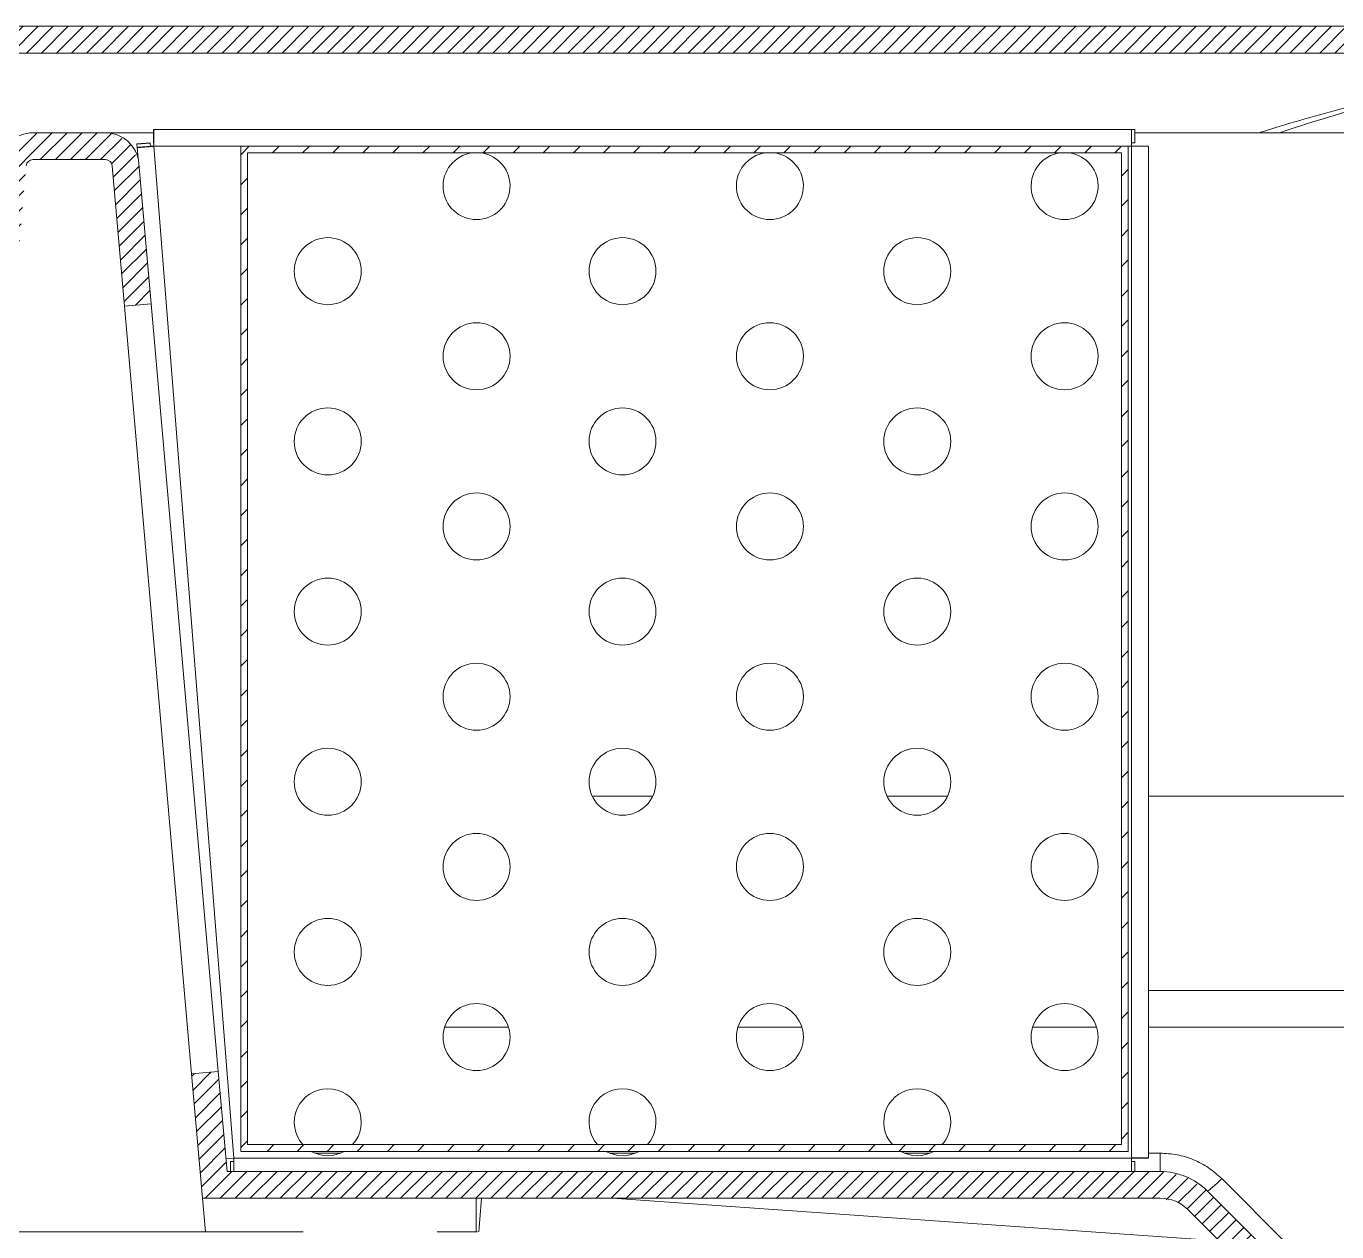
# Model space of a CAD drawing. Header units: millimetres. Extents: x -16985 to -606, y 2122 to 9380.
# Drawn here: x -1440.7 to -1245.1, y 7478.2 to 7658.1 of the extents above; entities that cross this region are included whole.
import ezdxf

# ---------------------------------------------------------------- set-up
doc = ezdxf.new("R2010")
doc.units = ezdxf.units.MM
doc.linetypes.add('K5LT32768', pattern=[0])
doc.linetypes.add('K5LT_THIN', pattern=[0])
pattern_1 = [(45, (0, 0), (-1.122532, 1.122532), [])]

msp = doc.modelspace()

# ---------------------------------------------------------------- hatches: boundary and pattern name
h = msp.add_hatch()
h.set_pattern_fill('ANSI31_ISO', style=0, pattern_type=0)
h.set_pattern_definition(pattern_1)
h.paths.add_polyline_path([(-950.26, 7471.56), (-947.8, 7469.72), (-946.69, 7467.45), (-942.68, 7448.02), (-940.35, 7429.53), (-940.28, 7428.67), (-936.24, 7428.39), (-936.37, 7429.88), (-938.91, 7449.72), (-942.81, 7468.42), (-944.51, 7472.01), (-947.49, 7474.65), (-948.76, 7475.27), (-950.33, 7476.74), (-950.46, 7477.05), (-960.25, 7504.56), (-960.42, 7505.57), (-960.42, 7514.75), (-961.21, 7518.65), (-961.46, 7519.2), (-971.06, 7536.74), (-982.02, 7553.46), (-994.29, 7569.25), (-1007.78, 7584.01), (-1022.41, 7597.64), (-1038.08, 7610.06), (-1054.69, 7621.19), (-1072.14, 7630.96), (-1090.32, 7639.3), (-1109.1, 7646.16), (-1128.37, 7651.5), (-1148, 7655.28), (-1167.88, 7657.48), (-1185.42, 7658.09), (-1503.62, 7658.09), (-1506.59, 7657.31), (-1508.78, 7655.15), (-1509.62, 7652.2), (-1509.62, 7652.09), (-1509.62, 7632.09), (-1505.62, 7632.09), (-1505.62, 7652.09), (-1504.86, 7653.66), (-1503.62, 7654.09), (-1185.42, 7654.09), (-1165.6, 7653.29), (-1145.91, 7650.9), (-1126.48, 7646.93), (-1107.43, 7641.4), (-1088.88, 7634.36), (-1070.97, 7625.85), (-1053.79, 7615.92), (-1037.48, 7604.64), (-1022.13, 7592.08), (-1007.83, 7578.33), (-994.7, 7563.47), (-982.8, 7547.6), (-972.22, 7530.82), (-965.05, 7517.42), (-964.42, 7514.75), (-964.42, 7505.57), (-964.02, 7503.22), (-954.22, 7475.71), (-952.4, 7472.93)])
h = msp.add_hatch()
h.set_pattern_fill('ANSI31_ISO', style=0, pattern_type=0)
h.set_pattern_definition(pattern_1)
h.paths.add_polyline_path([(-1505.29, 7613.06), (-1505.29, 7617.19), (-1504.91, 7617.97), (-1504.29, 7618.19), (-1448.79, 7618.19), (-1445.56, 7618.98), (-1443.06, 7621.16), (-1441.85, 7624.26), (-1441.82, 7624.58), (-1440.71, 7637.27), (-1440.26, 7638.02), (-1439.71, 7638.19), (-1428.87, 7638.19), (-1428.09, 7637.81), (-1427.88, 7637.27), (-1426.05, 7616.34), (-1422.06, 7616.69), (-1423.89, 7637.62), (-1424.91, 7640.23), (-1427.17, 7641.89), (-1428.87, 7642.19), (-1439.71, 7642.19), (-1442.4, 7641.4), (-1444.24, 7639.3), (-1444.69, 7637.62), (-1445.8, 7624.93), (-1446.75, 7622.99), (-1448.75, 7622.19), (-1448.79, 7622.19), (-1504.29, 7622.19), (-1506.98, 7621.4), (-1508.83, 7619.3), (-1509.29, 7617.19), (-1509.29, 7613.06), (-1509.44, 7611.33), (-1531.78, 7484.67), (-1532.89, 7482.82), (-1534.73, 7482.19), (-1629.29, 7482.19), (-1629.29, 7478.19), (-1534.73, 7478.19), (-1531.5, 7478.98), (-1529, 7481.16), (-1527.84, 7483.97), (-1505.51, 7610.63)])
h = msp.add_hatch()
h.set_pattern_fill('ANSI31_ISO', style=0, pattern_type=0)
h.set_pattern_definition([(45, (0, 0), (-2.245064, 2.245064), [])])
h.paths.add_polyline_path([(-1276.19, 7490.19), (-1276.19, 7640.19), (-1408.69, 7640.19), (-1408.69, 7490.19)])
h.paths.add_polyline_path([(-1407.69, 7491.19), (-1407.69, 7639.19), (-1277.19, 7639.19), (-1277.19, 7491.19)])
h = msp.add_hatch()
h.set_pattern_fill('ANSI31_ISO', style=0, pattern_type=0)
h.set_pattern_definition(pattern_1)
h.paths.add_polyline_path([(-1264.36, 7484.26), (-1267.68, 7486.46), (-1271.43, 7487.19), (-1410.73, 7487.19), (-1412.04, 7502.13), (-1416.02, 7501.78), (-1414.4, 7483.19), (-1271.43, 7483.19), (-1268.46, 7482.4), (-1267.19, 7481.43), (-1257.58, 7471.81), (-1254.74, 7470.09), (-1253.11, 7469.78), (-1210.78, 7466.82), (-1207.51, 7467.38), (-1204.86, 7469.39), (-1203.44, 7472.39), (-1203.29, 7473.8), (-1203.29, 7508.19), (-1202.53, 7509.76), (-1201.29, 7510.19), (-1193.29, 7510.19), (-1191.72, 7509.43), (-1191.29, 7508.19), (-1191.29, 7471.98), (-1190.5, 7468.76), (-1188.32, 7466.26), (-1185.22, 7465.05), (-1184.78, 7465), (-987.79, 7451.23), (-987.79, 7529.05), (-983.58, 7522.19), (-978.95, 7522.19), (-989.43, 7538.74), (-991.79, 7542.1), (-991.79, 7455.52), (-1184.5, 7468.99), (-1186.45, 7469.9), (-1187.29, 7471.89), (-1187.29, 7471.98), (-1187.29, 7508.19), (-1188.08, 7511.16), (-1190.23, 7513.35), (-1193.19, 7514.19), (-1193.29, 7514.19), (-1201.29, 7514.19), (-1204.26, 7513.4), (-1206.45, 7511.25), (-1207.29, 7508.29), (-1207.29, 7508.19), (-1207.29, 7473.8), (-1208.07, 7471.79), (-1209.99, 7470.82), (-1210.5, 7470.81), (-1252.84, 7473.77), (-1254.75, 7474.64)])

# ---------------------------------------------------------------- linework, layer by layer
at = {"color": 7, "linetype": 'K5LT_THIN', "lineweight": 18}
for p, q in [((-1503.62, 7658.09), (-1185.42, 7658.09)), ((-1503.62, 7654.09), (-1185.42, 7654.09)), ((-1428.87, 7642.19), (-1439.71, 7642.19)), ((-1428.87, 7642.19), (-1421.69, 7642.19)), ((-1421.69, 7640.69), (-1421.69, 7642.69)), ((-1421.69, 7642.69), (-1421.65, 7642.69)), ((-1275.69, 7642.69), (-1421.65, 7642.69)), ((-1275.69, 7640.19), (-1275.69, 7642.69)), ((-1275.19, 7642.69), (-1275.69, 7642.69)), ((-1275.19, 7640.69), (-1275.19, 7642.69)), ((-1275.19, 7642.19), (-1186.79, 7642.19)), ((-1422.19, 7640.69), (-1424.18, 7640.53)), ((-1422.19, 7640.65), (-1424.18, 7640.49)), ((-1424.18, 7640.49), (-1424.18, 7640.53)), ((-1424.14, 7639.99), (-1424.18, 7640.49)), ((-1422.19, 7640.69), (-1422.19, 7640.65)), ((-1422.19, 7640.65), (-1422.15, 7640.15)), ((-1421.65, 7640.69), (-1421.69, 7640.69)), ((-1421.65, 7640.19), (-1409.73, 7489.19)), ((-1408.69, 7640.19), (-1408.69, 7490.19)), ((-1408.69, 7640.19), (-1276.19, 7640.19)), ((-1276.19, 7640.19), (-1276.19, 7490.19)), ((-1275.69, 7640.69), (-1275.19, 7640.69)), ((-1275.69, 7489.19), (-1275.69, 7640.19)), ((-1273.19, 7489.19), (-1273.19, 7640.19)), ((-1428.87, 7638.19), (-1439.71, 7638.19)), ((-1424.14, 7639.99), (-1424.01, 7638.35)), ((-1407.69, 7639.19), (-1277.19, 7639.19)), ((-1407.69, 7639.19), (-1407.69, 7491.19)), ((-1277.19, 7639.19), (-1277.19, 7491.19)), ((-1427.88, 7637.27), (-1426.05, 7616.34)), ((-1423.89, 7637.62), (-1422.06, 7616.69)), ((-1426.05, 7616.34), (-1422.06, 7616.69)), ((-1412.04, 7502.13), (-1422.06, 7616.69)), ((-1416.02, 7501.78), (-1426.05, 7616.34)), ((-1347.18, 7543.19), (-1356.21, 7543.19)), ((-1303.18, 7543.19), (-1312.2, 7543.19)), ((-1167.64, 7543.19), (-1273.19, 7543.19)), ((-1273.19, 7514.19), (-1201.29, 7514.19)), ((-1412.04, 7502.13), (-1416.02, 7501.78)), ((-1416.02, 7501.78), (-1414.4, 7483.19)), ((-1412.04, 7502.13), (-1410.73, 7487.19)), ((-1276.19, 7490.19), (-1408.69, 7490.19)), ((-1277.19, 7491.19), (-1407.69, 7491.19)), ((-1271.43, 7487.19), (-1271.43, 7489.93)), ((-1410.9, 7489.09), (-1409.73, 7489.19)), ((-1410.19, 7488.69), (-1410.19, 7487.19)), ((-1410.19, 7488.69), (-1409.73, 7488.69)), ((-1409.73, 7489.19), (-1275.69, 7489.19)), ((-1409.73, 7489.19), (-1409.73, 7487.19)), ((-1275.69, 7487.19), (-1275.69, 7489.19)), ((-1275.19, 7488.69), (-1275.69, 7488.69)), ((-1275.19, 7487.19), (-1275.19, 7488.69)), ((-1271.43, 7487.19), (-1410.73, 7487.19)), ((-1262.24, 7486.12), (-1252.63, 7476.5)), ((-1264.36, 7484.26), (-1254.75, 7474.64)), ((-1271.43, 7483.19), (-1414.4, 7483.19)), ((-1413.96, 7478.19), (-1414.4, 7483.19)), ((-1373.55, 7480.03), (-1373.55, 7478.19)), ((-1267.19, 7481.43), (-1257.58, 7471.81)), ((-1461.04, 7478.19), (-1413.96, 7478.19)), ((-1413.96, 7478.19), (-1399.38, 7478.19)), ((-1379.38, 7478.19), (-1373.55, 7478.19)), ((-1373.55, 7478.19), (-1373.34, 7478.18))]:
    msp.add_line(p, q, dxfattribs=at)
at = {"color": 8, "linetype": 'K5LT32768', "lineweight": 15, "true_color": 0x808080}
for p, q in [((-1408.69, 7640.19), (-1421.65, 7640.19)), ((-1275.69, 7640.19), (-1276.19, 7640.19)), ((-1368.7, 7508.71), (-1378.26, 7508.71)), ((-1324.91, 7508.71), (-1334.47, 7508.71)), ((-1280.91, 7508.71), (-1290.47, 7508.71)), ((-1207.27, 7508.71), (-1273.19, 7508.71)), ((-1393.76, 7489.93), (-1397.63, 7489.93)), ((-1349.76, 7489.93), (-1353.63, 7489.93)), ((-1305.76, 7489.93), (-1309.63, 7489.93)), ((-1271.43, 7489.93), (-1273.19, 7489.93)), ((-1373.55, 7483.19), (-1373.55, 7480.03)), ((-1353.22, 7483.19), (-1262.61, 7476.85))]:
    msp.add_line(p, q, dxfattribs=at)
at = {"color": 7, "linetype": 'K5LT_THIN', "const_width": 0.18}
for points in [[(-1421.65, 7642.69), (-1421.65, 7642.64), (-1421.65, 7642.5), (-1421.65, 7642.27), (-1421.65, 7641.95), (-1421.65, 7641.58), (-1421.65, 7641.14), (-1421.65, 7640.67), (-1421.65, 7640.19)], [(-1421.65, 7640.19), (-1422.13, 7640.15), (-1422.6, 7640.11), (-1423.03, 7640.08), (-1423.41, 7640.05), (-1423.72, 7640.02), (-1423.95, 7640.01), (-1424.09, 7639.99), (-1424.14, 7639.99)], [(-1273.19, 7640.19), (-1273.24, 7640.19), (-1273.38, 7640.19), (-1273.61, 7640.19), (-1273.92, 7640.19), (-1274.3, 7640.19), (-1274.73, 7640.19), (-1275.2, 7640.19), (-1275.69, 7640.19)], [(-1275.69, 7489.19), (-1275.2, 7489.19), (-1274.73, 7489.19), (-1274.3, 7489.19), (-1273.92, 7489.19), (-1273.61, 7489.19), (-1273.38, 7489.19), (-1273.24, 7489.19), (-1273.19, 7489.19)]]:
    msp.add_lwpolyline(points, dxfattribs=at)
at = {"color": 7, "linetype": 'K5LT_THIN', "lineweight": 18}
for centre in [(-1395.69, 7621.54), (-1351.69, 7621.54), (-1307.69, 7621.54), (-1373.48, 7608.84), (-1329.69, 7608.84), (-1285.69, 7608.84), (-1395.69, 7596.14), (-1351.69, 7596.14), (-1307.69, 7596.14), (-1373.48, 7583.44), (-1329.69, 7583.44), (-1285.69, 7583.44), (-1395.69, 7570.74), (-1351.69, 7570.74), (-1307.69, 7570.74), (-1373.48, 7558.04), (-1329.69, 7558.04), (-1285.69, 7558.04), (-1395.69, 7545.34), (-1351.69, 7545.34), (-1307.69, 7545.34), (-1373.48, 7532.64), (-1329.69, 7532.64), (-1285.69, 7532.64), (-1395.69, 7519.94), (-1351.69, 7519.94), (-1307.69, 7519.94), (-1373.48, 7507.24), (-1329.69, 7507.24), (-1285.69, 7507.24)]:
    msp.add_circle(centre, 5, dxfattribs=at)
for centre, radius, start, end in [((-1439.71, 7637.19), 5, 90, 175), ((-1428.87, 7637.19), 5, 5, 90), ((-1439.71, 7637.19), 1, 90, 175), ((-1428.87, 7637.19), 1, 5, 90), ((-1373.48, 7634.24), 5, 98.3693, 81.6307), ((-1329.69, 7634.24), 5, 98.3352, 81.6648), ((-1285.69, 7634.24), 5, 98.3008, 81.6992), ((-1395.69, 7494.54), 5, 90, 222.0665), ((-1395.69, 7494.54), 5, 317.9335, 90), ((-1351.69, 7494.54), 5, 90, 222.0598), ((-1351.69, 7494.54), 5, 317.9402, 90), ((-1307.69, 7494.54), 5, 90, 222.0531), ((-1307.69, 7494.54), 5, 317.9469, 90), ((-1395.69, 7494.54), 5, 240.4572, 299.5428), ((-1351.69, 7494.54), 5, 240.4471, 299.5529), ((-1307.69, 7494.54), 5, 240.437, 299.563), ((-1271.43, 7477.19), 10, 45, 90), ((-1271.43, 7477.19), 6, 45, 90)]:
    msp.add_arc(centre, radius, start, end, dxfattribs=at)
at = {"color": 8, "linetype": 'K5LT32768', "lineweight": 15, "true_color": 0x808080}
msp.add_arc((-1586.72, 7497.38), 214.45, 354.8611, 356.205, dxfattribs=at)
for points, knots in [([(-1190.85, 7654.09), (-1194.02, 7654.03), (-1200.41, 7653.89), (-1210.58, 7652.83), (-1221.12, 7651.18), (-1232.02, 7648.94), (-1243.3, 7646.1), (-1251.54, 7643.82), (-1256.1, 7642.36), (-1256.63, 7642.19)], [0, 0, 0, 0, 0.160988, 0.323976, 0.489084, 0.649776, 0.812743, 0.978081, 1, 1, 1, 1]), ([(-1253.63, 7642.19), (-1252.84, 7642.45), (-1247.54, 7644.23), (-1238.15, 7646.89), (-1225.5, 7650.04), (-1213.39, 7652.32), (-1201.76, 7653.81), (-1194.48, 7654), (-1190.85, 7654.09)], [0, 0, 0, 0, 0.033603, 0.226849, 0.420104, 0.613372, 0.806657, 1, 1, 1, 1])]:
    msp.add_open_spline(points, degree=3, knots=knots, dxfattribs=at)
at = {"color": 7, "linetype": 'K5LT_THIN', "lineweight": 18}
msp.add_open_spline([(-1271.43, 7489.93), (-1270.58, 7489.88), (-1268.88, 7489.78), (-1266.43, 7489), (-1264.15, 7487.82), (-1262.88, 7486.69), (-1262.24, 7486.12)], degree=3, knots=[0, 0, 0, 0, 0.250018, 0.500016, 0.750004, 1, 1, 1, 1], dxfattribs=at)
msp.add_open_spline([(-1264.36, 7484.26), (-1264.32, 7484.27), (-1264.23, 7484.3), (-1263.73, 7484.71), (-1263.04, 7485.33), (-1262.51, 7485.86), (-1262.24, 7486.12)], degree=3, dxfattribs=at)

doc.saveas('drawing.dxf')
